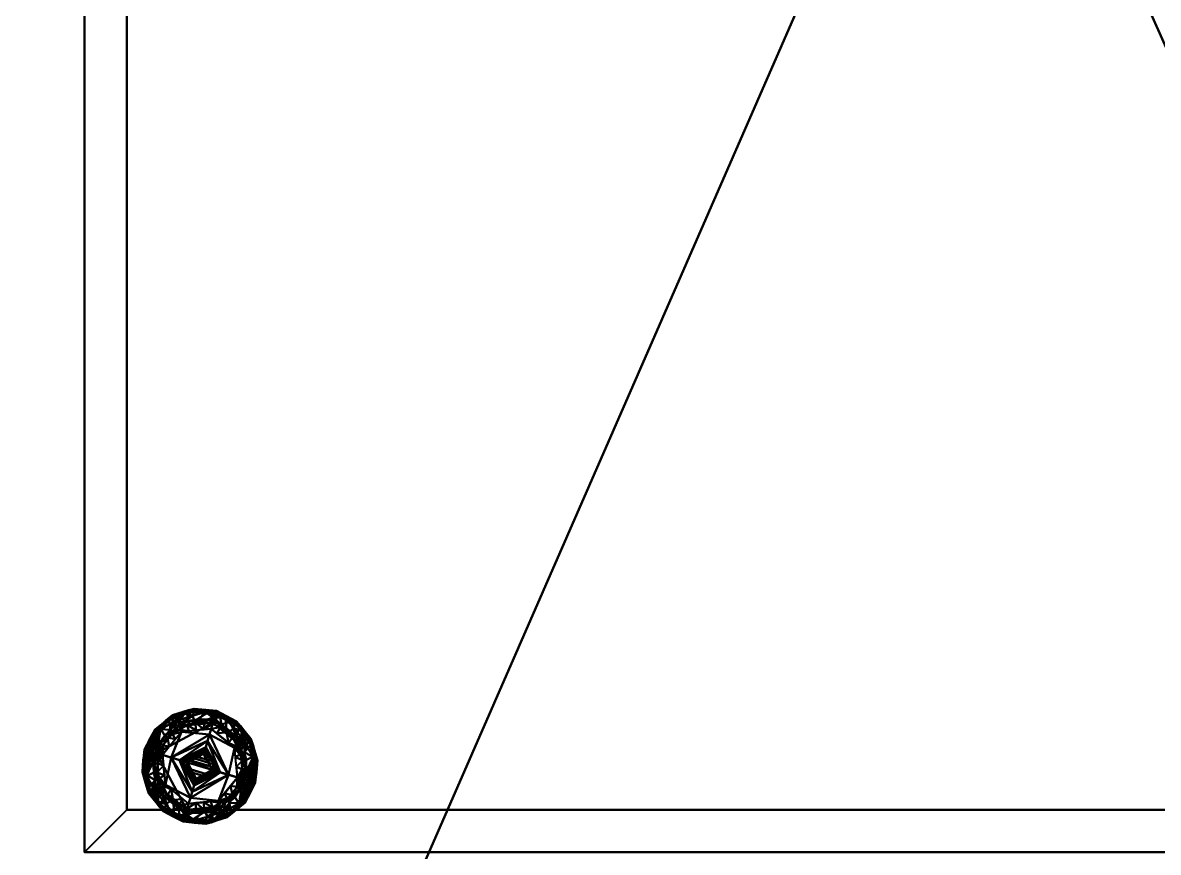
# Model space of a CAD drawing. Header units: millimetres. Extents: x -2000 to 2000, y -800 to 800.
# Drawn here: x 578.3 to 980.8, y -500 to -206 of the extents above; entities that cross this region are included whole.
import ezdxf

# ---------------------------------------------------------------- set-up
doc = ezdxf.new("R2010")
doc.units = ezdxf.units.MM
doc.layers.add('I-FURN-PNLS', color=7, linetype='Continuous', lineweight=40)

msp = doc.modelspace()

# ---------------------------------------------------------------- meshes
at = {"layer": 'I-FURN-PNLS', "color": 7, "true_color": 0xf7f7f7}
mesh = msp.add_polyface(dxfattribs=at)
corners = [(-1200, -700, 725), (-602.08, -774.96, 725), (0, -800, 725), (602.08, -774.96, 725), (1200, -700, 725), (1200, 700, 725), (602.08, 774.96, 725), (0, 800, 725), (-602.08, 774.96, 725), (-1200, 700, 725), (-644.49, 59.75, 725), (-644.49, -60.19, 725), (-914.54, -60.19, 725), (-914.54, 59.75, 725), (135.51, 59.75, 725), (135.51, -60.19, 725), (-134.54, -60.19, 725), (-134.54, 59.75, 725), (914.6, 59.61, 725), (914.6, -60.05, 725), (644.43, -60.05, 725), (644.43, 59.61, 725)]
mesh.append_faces([[corners[k] for k in face] for face in [(6, 18, 5)]], dxfattribs={"vtx0": -1, "vtx1": -1, "color": 7})
mesh.append_faces([[corners[k] for k in face] for face in [(20, 15, 3, 19), (10, 17, 8, 13)]], dxfattribs={"vtx0": -1, "vtx1": -1, "vtx2": -1, "color": 7})
mesh.append_faces([[corners[k] for k in face] for face in [(12, 0, 1, 11), (16, 1, 2), (0, 12, 13, 9), (15, 20, 21, 14), (14, 6, 7), (13, 8, 9)]], dxfattribs={"vtx0": -1, "vtx2": -1, "color": 7})
mesh.append_faces([[corners[k] for k in face] for face in [(16, 10, 11, 1)]], dxfattribs={"vtx0": -1, "vtx2": -1, "vtx3": -1, "color": 7})
mesh.append_faces([[corners[k] for k in face] for face in [(3, 4, 19), (16, 17, 10)]], dxfattribs={"vtx1": -1, "vtx2": -1, "color": 7})
mesh.append_faces([[corners[k] for k in face] for face in [(21, 18, 6, 14)]], dxfattribs={"vtx1": -1, "vtx2": -1, "vtx3": -1, "color": 7})
mesh.append_faces([[corners[k] for k in face] for face in [(18, 19, 4, 5), (2, 3, 15, 16), (7, 8, 17, 14)]], dxfattribs={"vtx1": -1, "vtx3": -1, "color": 7})
mesh = msp.add_polyface(dxfattribs=at)
corners = [(-1200, -700, 700), (-1200, 700, 700), (-602.08, 774.96, 700), (0, 800, 700), (602.08, 774.96, 700), (1200, 700, 700), (1200, -700, 700), (602.08, -774.96, 700), (0, -800, 700), (-602.08, -774.96, 700), (-644.49, 59.75, 700), (-914.54, 59.75, 700), (-914.54, -60.19, 700), (-644.49, -60.19, 700), (135.51, 59.75, 700), (-134.54, 59.75, 700), (-134.54, -60.19, 700), (135.51, -60.19, 700), (914.6, 59.61, 700), (644.43, 59.61, 700), (644.43, -60.05, 700), (914.6, -60.05, 700)]
mesh.append_faces([[corners[k] for k in face] for face in [(7, 21, 6), (10, 16, 13)]], dxfattribs={"vtx0": -1, "vtx1": -1, "color": 7})
mesh.append_faces([[corners[k] for k in face] for face in [(19, 14, 4, 18), (13, 16, 9, 12)]], dxfattribs={"vtx0": -1, "vtx1": -1, "vtx2": -1, "color": 7})
mesh.append_faces([[corners[k] for k in face] for face in [(18, 5, 6, 21), (11, 1, 2, 10), (15, 2, 3), (17, 7, 8), (12, 9, 0)]], dxfattribs={"vtx0": -1, "vtx2": -1, "color": 7})
mesh.append_faces([[corners[k] for k in face] for face in [(4, 5, 18)]], dxfattribs={"vtx1": -1, "vtx2": -1, "color": 7})
mesh.append_faces([[corners[k] for k in face] for face in [(15, 16, 10, 2), (20, 21, 7, 17)]], dxfattribs={"vtx1": -1, "vtx2": -1, "vtx3": -1, "color": 7})
mesh.append_faces([[corners[k] for k in face] for face in [(3, 4, 14, 15), (0, 1, 11, 12), (17, 14, 19, 20), (8, 9, 16, 17)]], dxfattribs={"vtx1": -1, "vtx3": -1, "color": 7})
at = {"layer": 'I-FURN-PNLS', "color": 250, "true_color": 0x282828}
mesh = msp.add_polyface(dxfattribs=at)
corners = [(600.17, -500, 700), (1400.17, -500, 700), (1400.17, 500, 700), (600.17, 500, 700), (1385.17, 485, 700), (1385.17, -485, 700), (615.17, -485, 700), (615.17, 485, 700)]
mesh.append_faces([[corners[k] for k in face] for face in [(0, 6, 7, 3), (3, 7, 4, 2)]], dxfattribs={"vtx0": -1, "vtx2": -1, "color": 250})
mesh.append_faces([[corners[k] for k in face] for face in [(5, 6, 0, 1), (4, 5, 1, 2)]], dxfattribs={"vtx1": -1, "vtx3": -1, "color": 250})
mesh = msp.add_polyface(dxfattribs=at)
corners = [(600.17, -500, 13.84), (600.17, 500, 13.84), (1400.17, 500, 13.84), (1400.17, -500, 13.84), (1385.17, 485, 13.84), (615.17, 485, 13.84), (615.17, -485, 13.84), (1385.17, -485, 13.84)]
mesh.append_faces([[corners[k] for k in face] for face in [(3, 7, 4, 2), (2, 4, 5, 1)]], dxfattribs={"vtx0": -1, "vtx2": -1, "color": 250})
mesh.append_faces([[corners[k] for k in face] for face in [(6, 7, 3, 0), (5, 6, 0, 1)]], dxfattribs={"vtx1": -1, "vtx3": -1, "color": 250})
mesh = msp.add_polyface(dxfattribs=at)
corners = [(600.17, -500, 700), (600.17, 500, 700), (600.17, 500, 13.84), (600.17, -500, 13.84)]
mesh.append_faces([[corners[k] for k in face] for face in [(3, 0, 1, 2)]], dxfattribs={"color": 250})
mesh = msp.add_polyface(dxfattribs=at)
corners = [(615.17, 485, 700), (615.17, -485, 700), (615.17, -485, 13.84), (615.17, 485, 13.84)]
mesh.append_faces([[corners[k] for k in face] for face in [(0, 1, 2, 3)]], dxfattribs={"color": 250})
at = {"layer": 'I-FURN-PNLS', "color": 250, "true_color": 0x191919}
mesh = msp.add_polyface(dxfattribs=at)
corners = [(625.71, -464.88, -0.13), (624.09, -464.39, 0.2), (622.73, -463.98, 1.16), (621.81, -463.71, 2.58), (621.49, -463.61, 4.27), (625.25, -456.55, 4.27), (631.42, -451.46, 4.27), (639.07, -449.12, 4.27), (647.03, -449.88, 4.27), (654.09, -453.64, 4.27), (659.18, -459.81, 4.27), (661.52, -467.46, 4.27), (660.75, -475.42, 4.27), (660.43, -475.32, 2.58), (659.52, -475.05, 1.16), (658.15, -474.64, 0.2), (656.54, -474.15, -0.13), (655.31, -461.89, -0.13), (645.76, -454.1, -0.13), (633.5, -455.33, -0.13), (627.3, -456.34, 1.04), (659.92, -466.15, 1.04), (623.54, -459.75, 4.27), (661.17, -471.07, 4.27), (624.51, -459.5, 1.35), (660.51, -470.32, 1.35), (642.71, -450.37, 1.16), (650.36, -452.67, 1.16), (635.68, -450.99, 1.26), (655.89, -457.07, 1.26), (625.51, -460.69, 0.27), (629.6, -460.11, -0.13), (659.01, -470.77, 0.27), (655.92, -468.02, -0.13), (631.27, -454.17, 0.42), (631.92, -451.88, 2.04), (628.33, -454, 4.27), (626.52, -455.6, 2.61), (635.24, -450.29, 4.27), (629.18, -453.23, 2.66), (657.81, -462.16, 0.42), (658.53, -459.89, 2.04), (660.35, -463.63, 4.27), (660.98, -465.97, 2.61), (656.64, -456.72, 4.27), (660.07, -462.52, 2.66), (639.63, -454.72, -0.13), (650.53, -458, -0.13), (643.05, -449.5, 4.27), (650.56, -451.76, 4.27), (646.85, -450.47, 2.03), (646.17, -451.95, 0.44), (634.3, -452.98, 0.25), (638.5, -451.61, 0.35), (639.26, -450.06, 1.53), (655.94, -459.49, 0.25), (653.2, -456.03, 0.35), (653.41, -454.32, 1.53)]
mesh.append_faces([[corners[k] for k in face] for face in [(5, 24, 22), (1, 30, 0), (47, 56, 17), (17, 40, 33), (36, 37, 5), (7, 28, 38), (42, 45, 10), (46, 51, 18), (8, 50, 48), (9, 57, 49)]], dxfattribs={"vtx0": -1, "vtx1": -1, "color": 250})
mesh.append_faces([[corners[k] for k in face] for face in [(29, 44, 41), (32, 21, 25), (42, 43, 45), (24, 30, 1), (28, 34, 35), (27, 51, 50), (3, 22, 24), (30, 24, 20), (40, 29, 41), (37, 20, 24), (27, 47, 51), (52, 34, 28), (32, 33, 21), (23, 13, 25), (17, 56, 55), (50, 49, 27), (35, 38, 28), (30, 20, 31), (56, 27, 57), (27, 49, 57), (25, 15, 32), (43, 21, 45), (28, 53, 52), (34, 20, 35), (53, 28, 54), (40, 17, 55), (34, 31, 20), (37, 39, 20), (39, 37, 36), (5, 37, 24), (35, 20, 39), (35, 39, 6), (40, 21, 33), (40, 41, 21), (11, 25, 43), (10, 45, 41), (21, 43, 25), (41, 45, 21), (52, 53, 19), (26, 48, 50), (26, 50, 51), (26, 51, 46), (52, 19, 34), (53, 26, 46), (26, 53, 54), (26, 54, 48), (54, 28, 7), (55, 29, 40), (56, 29, 55), (29, 56, 57), (56, 47, 27), (57, 9, 29)]], dxfattribs={"vtx0": -1, "vtx1": -1, "vtx2": -1, "color": 250})
mesh.append_faces([[corners[k] for k in face] for face in [(25, 14, 15), (32, 15, 16), (39, 36, 6), (32, 16, 33), (35, 6, 38), (29, 9, 44)]], dxfattribs={"vtx0": -1, "vtx2": -1, "color": 250})
mesh.append_faces([[corners[k] for k in face] for face in [(2, 3, 24), (13, 14, 25), (7, 48, 54), (1, 2, 24), (11, 23, 25), (31, 0, 30), (19, 31, 34), (42, 11, 43), (44, 10, 41), (8, 49, 50), (47, 18, 51), (46, 19, 53)]], dxfattribs={"vtx1": -1, "vtx2": -1, "color": 250})
mesh.append_faces([[corners[k] for k in face] for face in [(23, 12, 13), (3, 4, 22)]], dxfattribs={"vtx2": -1, "color": 250})
mesh = msp.add_polyface(dxfattribs=at)
corners = [(621.49, -463.61, 4.27), (621.69, -463.67, 5.59), (622.25, -463.84, 6.78), (623.13, -464.1, 7.75), (624.25, -464.44, 8.39), (632.78, -453.99, 8.39), (646.2, -452.64, 8.39), (656.65, -461.17, 8.39), (658, -474.59, 8.39), (659.12, -474.93, 7.75), (660, -475.19, 6.78), (660.56, -475.36, 5.59), (660.75, -475.42, 4.27), (661.52, -467.46, 4.27), (659.18, -459.81, 4.27), (654.09, -453.64, 4.27), (647.03, -449.88, 4.27), (639.07, -449.12, 4.27), (631.42, -451.46, 4.27), (625.25, -456.55, 4.27), (628.51, -459.21, 8.39), (657.32, -467.88, 8.39), (624.99, -457.99, 6.6), (660.94, -468.81, 6.6), (623.54, -459.75, 4.27), (661.17, -471.07, 4.27), (623.17, -460.3, 5.9), (661.19, -471.74, 5.9), (630.22, -453.2, 6.9), (659.22, -461.93, 6.9), (624.71, -460.36, 7.75), (627.17, -456.42, 7.45), (659.86, -470.93, 7.75), (659.99, -466.3, 7.45), (637.16, -450.33, 6.94), (655.02, -455.7, 6.94), (627.55, -454.75, 6.19), (660.59, -464.7, 6.19), (630.26, -452.38, 5.61), (635.24, -450.29, 4.27), (633.67, -450.93, 6.26), (628.33, -454, 4.27), (633.56, -452.06, 7.56), (659.64, -461.22, 5.61), (656.64, -456.72, 4.27), (657.59, -458.13, 6.26), (660.35, -463.63, 4.27), (657.27, -459.45, 7.55), (656.99, -464.53, 8.39), (637.08, -449.63, 5.59), (643.12, -449.54, 6.15), (649.57, -451.56, 6.58), (655.47, -455.16, 5.59), (650.56, -451.76, 4.27), (652.8, -453.22, 6.22), (639.49, -453.31, 8.39), (636.14, -453.65, 8.39), (651.42, -456.9, 8.39), (651.85, -453.79, 7.55), (654.04, -459.04, 8.39), (648.28, -452.08, 7.71), (643.54, -450.75, 7.65), (648.81, -454.77, 8.39), (626.38, -461.83, 8.39), (657.66, -471.24, 8.39), (630.65, -456.6, 8.39), (643.05, -449.5, 4.27), (642.85, -452.98, 8.39)]
mesh.append_faces([[corners[k] for k in face] for face in [(4, 30, 3), (10, 27, 9), (24, 26, 19), (2, 26, 1), (53, 54, 15), (19, 36, 41), (44, 45, 14), (15, 52, 44), (55, 34, 56)]], dxfattribs={"vtx0": -1, "vtx1": -1, "color": 250})
mesh.append_faces([[corners[k] for k in face] for face in [(23, 27, 13), (19, 26, 22), (26, 24, 1), (22, 30, 31), (36, 31, 28), (42, 40, 28), (40, 38, 28), (49, 34, 50), (27, 11, 25), (43, 45, 29), (33, 23, 37), (3, 30, 22), (32, 23, 33), (45, 47, 29), (28, 38, 36), (26, 3, 22), (23, 9, 27), (23, 32, 9), (30, 63, 31), (31, 36, 22), (37, 46, 43), (28, 65, 42), (47, 45, 35), (37, 29, 33), (64, 32, 33), (47, 48, 29), (49, 50, 17), (51, 50, 61), (16, 50, 51), (36, 19, 22), (38, 41, 36), (29, 37, 43), (37, 23, 13), (54, 51, 58), (40, 42, 34), (38, 40, 18), (49, 40, 34), (52, 45, 44), (35, 45, 52), (14, 45, 43), (29, 48, 33), (51, 60, 58), (40, 49, 39), (52, 15, 54), (60, 51, 61), (54, 58, 35), (42, 56, 34), (35, 52, 54), (51, 54, 53), (50, 34, 61), (59, 47, 35), (60, 62, 58), (59, 35, 58), (61, 6, 60), (55, 61, 34), (28, 31, 65)]], dxfattribs={"vtx0": -1, "vtx1": -1, "vtx2": -1, "color": 250})
mesh.append_faces([[corners[k] for k in face] for face in [(40, 39, 18), (26, 2, 3), (38, 18, 41), (42, 65, 5), (37, 13, 46), (42, 5, 56), (60, 6, 62), (30, 4, 63)]], dxfattribs={"vtx0": -1, "vtx2": -1, "color": 250})
mesh.append_faces([[corners[k] for k in face] for face in [(8, 9, 32), (20, 65, 31, 63), (10, 11, 27), (7, 48, 47), (25, 13, 27), (64, 8, 32), (21, 64, 33, 48), (57, 59, 58, 62), (17, 39, 49), (46, 14, 43), (66, 17, 50, 16), (53, 16, 51), (59, 7, 47), (67, 6, 61, 55)]], dxfattribs={"vtx1": -1, "vtx2": -1, "color": 250})
mesh.append_faces([[corners[k] for k in face] for face in [(24, 0, 1), (11, 12, 25)]], dxfattribs={"vtx2": -1, "color": 250})
mesh = msp.add_polyface(dxfattribs=at)
corners = [(658, -474.59, 8.39), (656.65, -461.17, 8.39), (646.2, -452.64, 8.39), (632.78, -453.99, 8.39), (624.25, -464.44, 8.39), (625.18, -464.72, 8.78), (626.09, -464.99, 9.22), (626.98, -465.26, 9.71), (627.85, -465.52, 10.25), (634.56, -457.3, 10.25), (645.12, -456.24, 10.25), (653.34, -462.95, 10.25), (654.4, -473.51, 10.25), (655.26, -473.77, 9.71), (656.15, -474.04, 9.22), (657.07, -474.31, 8.78), (630.26, -462.57, 10.25), (654.02, -469.72, 10.25), (627.31, -460.68, 8.39), (657.51, -469.77, 8.39), (627.27, -461.18, 9), (657.28, -470.21, 9), (630.05, -457.34, 8.39), (632.02, -456.73, 9.22), (639.84, -456.77, 10.25), (639.49, -453.31, 8.39), (657.08, -465.47, 8.39), (655.77, -463.88, 9.22), (649.23, -459.59, 10.25), (651.42, -456.9, 8.39), (642.63, -453.89, 9.22), (648.47, -455.7, 9.25), (652.76, -459.22, 9.3), (636.66, -454.92, 9.45), (628.07, -462.18, 9.6), (632.41, -459.94, 10.25), (629.59, -459.27, 9.36), (628.87, -458.37, 8.82), (631.59, -458.19, 9.69), (633.9, -456.53, 9.66), (656.06, -470.6, 9.6), (653.68, -466.33, 10.25), (656.4, -467.33, 9.36), (657.49, -466.98, 8.82), (655.32, -465.33, 9.69), (654.31, -462.67, 9.66), (654.57, -461.31, 9.2), (654.04, -459.04, 8.39), (654.07, -459.2, 8.83), (651.34, -456.76, 8.92), (648.81, -454.77, 8.39), (647.45, -454.14, 8.79), (644.27, -453.15, 8.78), (640.96, -452.89, 8.79), (636.14, -453.65, 8.39), (634.8, -454.35, 8.88), (639.45, -453.95, 9.25), (642.85, -452.98, 8.39), (645.65, -454.49, 9.22), (637.78, -453.29, 8.82), (650.58, -457.44, 9.41), (642.48, -456.5, 10.25), (647.17, -457.92, 10.25), (651.28, -461.27, 10.25), (637.2, -457.04, 10.25)]
mesh.append_faces([[corners[k] for k in face] for face in [(5, 18, 4)]], dxfattribs={"vtx0": -1, "color": 250})
mesh.append_faces([[corners[k] for k in face] for face in [(35, 36, 16), (15, 21, 14), (18, 37, 22), (9, 38, 35), (14, 40, 13), (11, 45, 63), (24, 33, 64)]], dxfattribs={"vtx0": -1, "vtx1": -1, "color": 250})
mesh.append_faces([[corners[k] for k in face] for face in [(21, 42, 40), (30, 58, 52), (36, 37, 20), (18, 20, 37), (42, 43, 27), (38, 39, 23), (14, 21, 40), (58, 10, 31), (15, 19, 21), (5, 20, 18), (51, 31, 49), (39, 55, 23), (45, 11, 44), (36, 20, 34), (49, 32, 48), (49, 60, 32), (51, 49, 50), (45, 46, 32), (53, 30, 52), (38, 23, 36), (6, 34, 20), (36, 34, 16), (38, 9, 39), (37, 23, 22), (23, 37, 36), (36, 35, 38), (39, 64, 33), (55, 39, 33), (43, 42, 21), (40, 42, 17), (44, 42, 27), (19, 43, 21), (27, 43, 26), (44, 27, 45), (41, 42, 44), (46, 45, 27), (45, 32, 63), (27, 1, 46), (49, 31, 60), (46, 48, 32), (1, 48, 46), (48, 29, 49), (52, 51, 2), (58, 31, 51), (57, 53, 52), (56, 30, 53), (33, 59, 55), (23, 55, 3), (33, 56, 59), (56, 53, 59), (24, 56, 33), (52, 58, 51), (56, 61, 30), (25, 59, 53), (54, 55, 59), (61, 58, 30), (62, 60, 31), (60, 63, 32)]], dxfattribs={"vtx0": -1, "vtx1": -1, "vtx2": -1, "color": 250})
mesh.append_faces([[corners[k] for k in face] for face in [(40, 17, 12), (20, 5, 6), (34, 6, 7), (39, 9, 64), (49, 29, 50), (53, 57, 25), (52, 2, 57), (31, 10, 62)]], dxfattribs={"vtx0": -1, "vtx2": -1, "color": 250})
mesh.append_faces([[corners[k] for k in face] for face in [(48, 1, 47, 29), (60, 62, 28, 63)]], dxfattribs={"vtx0": -1, "vtx3": -1, "color": 250})
mesh.append_faces([[corners[k] for k in face] for face in [(8, 16, 34), (26, 1, 27), (12, 13, 40), (19, 26, 43), (3, 22, 23), (7, 8, 34), (61, 10, 58), (41, 17, 42), (25, 54, 59), (24, 61, 56), (11, 41, 44), (50, 2, 51), (54, 3, 55)]], dxfattribs={"vtx1": -1, "vtx2": -1, "color": 250})
mesh.append_faces([[corners[k] for k in face] for face in [(15, 0, 19)]], dxfattribs={"vtx2": -1, "color": 250})
mesh = msp.add_polyface(dxfattribs=at)
corners = [(625.71, -464.88, -0.13), (633.5, -455.33, -0.13), (645.76, -454.1, -0.13), (655.31, -461.89, -0.13), (656.54, -474.15, -0.13), (648.75, -483.7, -0.13), (636.49, -484.93, -0.13), (626.94, -477.14, -0.13)]
mesh.append_faces([[corners[k] for k in face] for face in [(0, 6, 7)]], dxfattribs={"vtx0": -1, "color": 250})
mesh.append_faces([[corners[k] for k in face] for face in [(1, 2, 0)]], dxfattribs={"vtx1": -1, "color": 250})
mesh.append_faces([[corners[k] for k in face] for face in [(4, 5, 6, 0), (2, 3, 4, 0)]], dxfattribs={"vtx2": -1, "vtx3": -1, "color": 250})
mesh = msp.add_polyface(dxfattribs=at)
corners = [(645.12, -456.24, 10.25), (634.56, -457.3, 10.25), (627.85, -465.52, 10.25), (628.91, -476.08, 10.25), (637.13, -482.79, 10.25), (637.75, -480.73, 11.47), (638.4, -478.57, 12.48), (639.08, -476.32, 13.27), (639.77, -474.02, 13.84), (638.8, -473.6, 13.84), (637.95, -472.98, 13.84), (637.26, -472.19, 13.84), (636.76, -471.26, 13.84), (636.48, -470.25, 13.84), (636.43, -469.2, 13.84), (636.62, -468.16, 13.84), (637.04, -467.19, 13.84), (637.66, -466.34, 13.84), (638.45, -465.65, 13.84), (639.38, -465.15, 13.84), (640.39, -464.87, 13.84), (641.44, -464.83, 13.84), (642.48, -465.01, 13.84), (643.17, -462.71, 13.27), (643.85, -460.46, 12.48), (644.5, -458.3, 11.47), (630.98, -466.46, 12), (633.92, -467.35, 13.15)]
mesh.append_faces([[corners[k] for k in face] for face in [(23, 21, 22)]], dxfattribs={"vtx0": -1, "color": 250})
mesh.append_faces([[corners[k] for k in face] for face in [(6, 26, 5), (3, 26, 2), (7, 27, 6), (13, 27, 12), (25, 26, 24), (11, 7, 10), (15, 27, 14), (17, 27, 16), (18, 27, 17), (21, 23, 20), (19, 23, 18)]], dxfattribs={"vtx0": -1, "vtx1": -1, "color": 250})
mesh.append_faces([[corners[k] for k in face] for face in [(26, 6, 27), (3, 5, 26), (26, 27, 24), (12, 27, 7), (27, 18, 23), (26, 25, 1)]], dxfattribs={"vtx0": -1, "vtx1": -1, "vtx2": -1, "color": 250})
mesh.append_faces([[corners[k] for k in face] for face in [(27, 13, 14), (7, 9, 10), (7, 11, 12), (26, 1, 2), (23, 19, 20)]], dxfattribs={"vtx0": -1, "vtx2": -1, "color": 250})
mesh.append_faces([[corners[k] for k in face] for face in [(4, 5, 3), (0, 1, 25)]], dxfattribs={"vtx1": -1, "color": 250})
mesh.append_faces([[corners[k] for k in face] for face in [(23, 24, 27), (15, 16, 27)]], dxfattribs={"vtx1": -1, "vtx2": -1, "color": 250})
mesh.append_faces([[corners[k] for k in face] for face in [(7, 8, 9)]], dxfattribs={"vtx2": -1, "color": 250})
mesh = msp.add_polyface(dxfattribs=at)
corners = [(642.48, -465.01, 13.84), (643.45, -465.43, 13.84), (644.3, -466.05, 13.84), (644.99, -466.84, 13.84), (645.49, -467.77, 13.84), (645.77, -468.78, 13.84), (645.81, -469.83, 13.84), (645.62, -470.87, 13.84), (645.21, -471.84, 13.84), (644.59, -472.69, 13.84), (643.8, -473.38, 13.84), (642.87, -473.88, 13.84), (641.86, -474.16, 13.84), (640.8, -474.2, 13.84), (639.77, -474.02, 13.84), (639.08, -476.32, 13.27), (638.4, -478.57, 12.48), (637.75, -480.73, 11.47), (637.13, -482.79, 10.25), (647.69, -481.73, 10.25), (654.4, -473.51, 10.25), (653.34, -462.95, 10.25), (645.12, -456.24, 10.25), (644.5, -458.3, 11.47), (643.85, -460.46, 12.48), (643.17, -462.71, 13.27), (651.27, -472.57, 12), (648.33, -471.68, 13.15)]
mesh.append_faces([[corners[k] for k in face] for face in [(15, 13, 14)]], dxfattribs={"vtx0": -1, "color": 250})
mesh.append_faces([[corners[k] for k in face] for face in [(7, 27, 6), (24, 26, 23), (21, 26, 20), (5, 27, 4), (3, 25, 2), (9, 27, 8), (10, 27, 9), (25, 27, 24), (13, 15, 12), (11, 15, 10), (20, 26, 19)]], dxfattribs={"vtx0": -1, "vtx1": -1, "color": 250})
mesh.append_faces([[corners[k] for k in face] for face in [(24, 27, 26), (27, 25, 4), (17, 19, 26), (27, 10, 15), (26, 27, 16), (26, 21, 23)]], dxfattribs={"vtx0": -1, "vtx1": -1, "vtx2": -1, "color": 250})
mesh.append_faces([[corners[k] for k in face] for face in [(27, 5, 6), (25, 1, 2), (25, 3, 4), (26, 16, 17), (15, 11, 12)]], dxfattribs={"vtx0": -1, "vtx2": -1, "color": 250})
mesh.append_faces([[corners[k] for k in face] for face in [(22, 23, 21), (18, 19, 17)]], dxfattribs={"vtx1": -1, "color": 250})
mesh.append_faces([[corners[k] for k in face] for face in [(7, 8, 27), (15, 16, 27)]], dxfattribs={"vtx1": -1, "vtx2": -1, "color": 250})
mesh.append_faces([[corners[k] for k in face] for face in [(25, 0, 1)]], dxfattribs={"vtx2": -1, "color": 250})
mesh = msp.add_polyface(dxfattribs=at)
corners = [(658, -474.59, 8.39), (649.47, -485.04, 8.39), (636.05, -486.39, 8.39), (625.6, -477.86, 8.39), (624.25, -464.44, 8.39), (623.13, -464.1, 7.75), (622.25, -463.84, 6.78), (621.69, -463.67, 5.59), (621.49, -463.61, 4.27), (620.73, -471.57, 4.27), (623.07, -479.22, 4.27), (628.16, -485.39, 4.27), (635.22, -489.15, 4.27), (643.18, -489.91, 4.27), (650.83, -487.57, 4.27), (657, -482.48, 4.27), (660.75, -475.42, 4.27), (660.56, -475.36, 5.59), (660, -475.19, 6.78), (659.12, -474.93, 7.75), (653.73, -479.82, 8.39), (624.92, -471.15, 8.39), (657.26, -481.04, 6.6), (621.31, -470.22, 6.6), (658.7, -479.28, 4.27), (621.07, -467.96, 4.27), (659.08, -478.73, 5.9), (621.06, -467.29, 5.9), (652.03, -485.83, 6.9), (623.03, -477.1, 6.9), (657.53, -478.67, 7.75), (655.08, -482.61, 7.45), (622.39, -468.1, 7.75), (622.26, -472.73, 7.45), (645.09, -488.7, 6.94), (627.23, -483.33, 6.94), (654.7, -484.28, 6.19), (621.66, -474.33, 6.19), (651.99, -486.65, 5.61), (647, -488.74, 4.27), (648.58, -488.1, 6.26), (653.91, -485.03, 4.27), (648.69, -486.97, 7.56), (622.61, -477.81, 5.61), (625.61, -482.31, 4.27), (624.65, -480.9, 6.26), (621.9, -475.4, 4.27), (624.98, -479.58, 7.55), (625.26, -474.5, 8.39), (645.17, -489.4, 5.59), (639.13, -489.49, 6.15), (632.68, -487.47, 6.58), (626.77, -483.87, 5.59), (631.69, -487.27, 4.27), (629.45, -485.81, 6.22), (642.76, -485.72, 8.39), (646.11, -485.38, 8.39), (630.82, -482.13, 8.39), (630.4, -485.24, 7.55), (628.21, -479.99, 8.39), (633.97, -486.95, 7.71), (638.7, -488.28, 7.65), (633.43, -484.26, 8.39), (655.87, -477.2, 8.39), (624.58, -467.79, 8.39), (651.6, -482.43, 8.39), (639.2, -489.53, 4.27), (639.4, -486.05, 8.39)]
mesh.append_faces([[corners[k] for k in face] for face in [(6, 27, 5), (18, 26, 17), (19, 26, 18), (0, 30, 19), (24, 26, 15), (48, 47, 3), (53, 54, 11), (15, 36, 41), (44, 45, 10), (11, 52, 44), (55, 34, 56)]], dxfattribs={"vtx0": -1, "vtx1": -1, "color": 250})
mesh.append_faces([[corners[k] for k in face] for face in [(15, 26, 22), (32, 23, 33), (19, 30, 22), (40, 28, 42), (26, 24, 17), (28, 38, 36), (27, 7, 25), (36, 31, 28), (26, 19, 22), (40, 38, 28), (22, 30, 31), (49, 34, 50), (23, 27, 9), (29, 45, 47), (28, 65, 42), (37, 33, 23), (45, 29, 43), (27, 23, 5), (31, 36, 22), (37, 46, 43), (5, 23, 32), (30, 63, 31), (47, 45, 35), (37, 29, 33), (64, 32, 33), (47, 48, 29), (49, 50, 13), (51, 50, 61), (12, 50, 51), (36, 15, 22), (38, 41, 36), (29, 37, 43), (37, 23, 9), (54, 51, 58), (40, 42, 34), (38, 40, 14), (49, 40, 34), (52, 45, 44), (35, 45, 52), (10, 45, 43), (29, 48, 33), (51, 60, 58), (40, 49, 39), (52, 11, 54), (60, 51, 61), (54, 58, 35), (42, 56, 34), (35, 52, 54), (51, 54, 53), (50, 34, 61), (59, 47, 35), (60, 62, 58), (59, 35, 58), (61, 2, 60), (55, 61, 34), (28, 31, 65)]], dxfattribs={"vtx0": -1, "vtx1": -1, "vtx2": -1, "color": 250})
mesh.append_faces([[corners[k] for k in face] for face in [(27, 25, 9), (38, 14, 41), (42, 65, 1), (37, 9, 46), (42, 1, 56), (60, 2, 62), (30, 0, 63)]], dxfattribs={"vtx0": -1, "vtx2": -1, "color": 250})
mesh.append_faces([[corners[k] for k in face] for face in [(20, 65, 31, 63), (39, 14, 40), (6, 7, 27), (4, 5, 32), (64, 4, 32), (21, 64, 33, 48), (57, 59, 58, 62), (13, 39, 49), (46, 10, 43), (66, 13, 50, 12), (53, 12, 51), (59, 3, 47), (67, 2, 61, 55)]], dxfattribs={"vtx1": -1, "vtx2": -1, "color": 250})
mesh.append_faces([[corners[k] for k in face] for face in [(24, 16, 17), (7, 8, 25)]], dxfattribs={"vtx2": -1, "color": 250})
mesh = msp.add_polyface(dxfattribs=at)
corners = [(660.75, -475.42, 4.27), (657, -482.48, 4.27), (650.83, -487.57, 4.27), (643.18, -489.91, 4.27), (635.22, -489.15, 4.27), (628.16, -485.39, 4.27), (623.07, -479.22, 4.27), (620.73, -471.57, 4.27), (621.49, -463.61, 4.27), (621.81, -463.71, 2.58), (622.73, -463.98, 1.16), (624.09, -464.39, 0.2), (625.71, -464.88, -0.13), (626.94, -477.14, -0.13), (636.49, -484.93, -0.13), (648.75, -483.7, -0.13), (656.54, -474.15, -0.13), (658.15, -474.64, 0.2), (659.52, -475.05, 1.16), (660.43, -475.32, 2.58), (654.94, -482.69, 1.04), (622.33, -472.88, 1.04), (658.7, -479.28, 4.27), (621.07, -467.96, 4.27), (657.73, -479.53, 1.35), (621.74, -468.71, 1.35), (639.54, -488.66, 1.16), (631.88, -486.36, 1.16), (646.57, -488.04, 1.26), (626.36, -481.96, 1.26), (656.73, -478.34, 0.27), (652.64, -478.92, -0.13), (623.24, -468.26, 0.27), (626.32, -471.01, -0.13), (650.98, -484.86, 0.42), (650.33, -487.15, 2.04), (653.91, -485.03, 4.27), (655.73, -483.43, 2.61), (647, -488.74, 4.27), (653.07, -485.8, 2.66), (624.44, -476.88, 0.42), (623.71, -479.14, 2.04), (621.9, -475.4, 4.27), (621.26, -473.06, 2.61), (625.61, -482.31, 4.27), (622.18, -476.51, 2.66), (642.62, -484.31, -0.13), (631.71, -481.03, -0.13), (639.2, -489.53, 4.27), (631.69, -487.27, 4.27), (635.39, -488.56, 2.03), (636.07, -487.08, 0.44), (647.95, -486.05, 0.25), (643.75, -487.42, 0.35), (642.98, -488.97, 1.53), (626.31, -479.54, 0.25), (629.05, -483, 0.35), (628.84, -484.71, 1.53)]
mesh.append_faces([[corners[k] for k in face] for face in [(22, 19, 0)]], dxfattribs={"vtx0": -1, "color": 250})
mesh.append_faces([[corners[k] for k in face] for face in [(17, 30, 16), (48, 54, 3), (1, 24, 22), (23, 25, 7), (4, 50, 48), (13, 40, 33), (36, 37, 1), (3, 28, 38), (42, 45, 6), (46, 51, 14), (5, 57, 49)]], dxfattribs={"vtx0": -1, "vtx1": -1, "color": 250})
mesh.append_faces([[corners[k] for k in face] for face in [(15, 34, 52), (17, 24, 30), (28, 34, 35), (29, 44, 41), (32, 21, 25), (19, 22, 24), (30, 20, 31), (43, 21, 45), (27, 47, 51), (28, 53, 52), (30, 24, 20), (56, 27, 57), (35, 38, 28), (32, 33, 21), (42, 43, 45), (9, 25, 23), (40, 29, 41), (27, 49, 57), (32, 25, 11), (50, 27, 51), (37, 20, 24), (56, 55, 13), (34, 20, 35), (54, 53, 28), (40, 55, 29), (34, 31, 20), (37, 39, 20), (39, 37, 36), (1, 37, 24), (35, 20, 39), (35, 39, 2), (40, 21, 33), (40, 41, 21), (7, 25, 43), (6, 45, 41), (21, 43, 25), (41, 45, 21), (52, 53, 15), (26, 48, 50), (26, 50, 51), (27, 50, 49), (26, 51, 46), (52, 34, 28), (53, 26, 46), (26, 53, 54), (26, 54, 48), (54, 28, 3), (56, 29, 55), (55, 40, 13), (29, 56, 57), (56, 47, 27), (57, 5, 29)]], dxfattribs={"vtx0": -1, "vtx1": -1, "vtx2": -1, "color": 250})
mesh.append_faces([[corners[k] for k in face] for face in [(39, 36, 2), (32, 12, 33), (35, 2, 38), (29, 5, 44)]], dxfattribs={"vtx0": -1, "vtx2": -1, "color": 250})
mesh.append_faces([[corners[k] for k in face] for face in [(18, 19, 24), (17, 18, 24), (10, 11, 25), (13, 47, 56), (11, 12, 32), (9, 10, 25), (31, 16, 30), (15, 31, 34), (42, 7, 43), (44, 6, 41), (4, 49, 50), (47, 14, 51), (46, 15, 53)]], dxfattribs={"vtx1": -1, "vtx2": -1, "color": 250})
mesh.append_faces([[corners[k] for k in face] for face in [(23, 8, 9)]], dxfattribs={"vtx2": -1, "color": 250})
mesh = msp.add_polyface(dxfattribs=at)
corners = [(637.13, -482.79, 10.25), (628.91, -476.08, 10.25), (627.85, -465.52, 10.25), (626.98, -465.26, 9.71), (626.09, -464.99, 9.22), (625.18, -464.72, 8.78), (624.25, -464.44, 8.39), (625.6, -477.86, 8.39), (636.05, -486.39, 8.39), (649.47, -485.04, 8.39), (658, -474.59, 8.39), (657.07, -474.31, 8.78), (656.15, -474.04, 9.22), (655.26, -473.77, 9.71), (654.4, -473.51, 10.25), (647.69, -481.73, 10.25), (651.99, -476.46, 10.25), (628.23, -469.31, 10.25), (654.93, -478.35, 8.39), (624.73, -469.26, 8.39), (654.98, -477.85, 9), (624.97, -468.82, 9), (652.2, -481.69, 8.39), (650.23, -482.3, 9.22), (642.41, -482.26, 10.25), (642.76, -485.72, 8.39), (625.17, -473.56, 8.39), (626.48, -475.15, 9.22), (633.02, -479.44, 10.25), (630.82, -482.13, 8.39), (639.62, -485.14, 9.22), (633.78, -483.33, 9.25), (629.49, -479.81, 9.3), (645.59, -484.11, 9.45), (654.18, -476.85, 9.6), (649.84, -479.09, 10.25), (652.65, -479.77, 9.36), (653.38, -480.66, 8.82), (650.66, -480.84, 9.69), (648.35, -482.5, 9.66), (626.18, -468.43, 9.6), (628.57, -472.7, 10.25), (625.85, -471.7, 9.36), (624.75, -472.05, 8.82), (626.93, -473.7, 9.69), (627.94, -476.36, 9.66), (627.68, -477.72, 9.2), (628.21, -479.99, 8.39), (628.18, -479.83, 8.83), (630.91, -482.27, 8.92), (633.43, -484.26, 8.39), (634.8, -484.89, 8.79), (637.97, -485.88, 8.78), (641.29, -486.14, 8.79), (646.11, -485.38, 8.39), (647.44, -484.68, 8.88), (642.8, -485.08, 9.25), (639.4, -486.05, 8.39), (636.6, -484.54, 9.22), (644.47, -485.74, 8.82), (631.66, -481.59, 9.41), (639.77, -482.53, 10.25), (635.08, -481.11, 10.25), (630.97, -477.76, 10.25), (645.05, -481.99, 10.25)]
mesh.append_faces([[corners[k] for k in face] for face in [(11, 18, 10)]], dxfattribs={"vtx0": -1, "color": 250})
mesh.append_faces([[corners[k] for k in face] for face in [(35, 36, 16), (5, 21, 4), (18, 37, 22), (15, 38, 35), (4, 40, 3), (1, 45, 63), (64, 39, 15)]], dxfattribs={"vtx0": -1, "vtx1": -1, "color": 250})
mesh.append_faces([[corners[k] for k in face] for face in [(21, 42, 40), (11, 20, 18), (42, 43, 27), (36, 20, 34), (37, 18, 20), (23, 38, 39), (30, 58, 52), (36, 37, 20), (45, 1, 44), (58, 0, 31), (5, 19, 21), (4, 21, 40), (39, 55, 23), (39, 64, 33), (51, 31, 49), (49, 32, 48), (49, 60, 32), (51, 49, 50), (45, 46, 32), (53, 30, 52), (38, 23, 36), (12, 34, 20), (36, 34, 16), (38, 15, 39), (37, 23, 22), (23, 37, 36), (36, 35, 38), (55, 39, 33), (43, 42, 21), (40, 42, 17), (44, 42, 27), (19, 43, 21), (27, 43, 26), (44, 27, 45), (41, 42, 44), (46, 45, 27), (45, 32, 63), (27, 7, 46), (49, 31, 60), (46, 48, 32), (7, 48, 46), (48, 29, 49), (52, 51, 8), (58, 31, 51), (57, 53, 52), (56, 30, 53), (33, 59, 55), (23, 55, 9), (33, 56, 59), (56, 53, 59), (24, 56, 33), (52, 58, 51), (56, 61, 30), (25, 59, 53), (54, 55, 59), (61, 58, 30), (62, 60, 31), (60, 63, 32)]], dxfattribs={"vtx0": -1, "vtx1": -1, "vtx2": -1, "color": 250})
mesh.append_faces([[corners[k] for k in face] for face in [(20, 11, 12), (34, 12, 13), (40, 17, 2), (40, 2, 3), (49, 29, 50), (53, 57, 25), (52, 8, 57), (31, 0, 62)]], dxfattribs={"vtx0": -1, "vtx2": -1, "color": 250})
mesh.append_faces([[corners[k] for k in face] for face in [(48, 7, 47, 29), (60, 62, 28, 63)]], dxfattribs={"vtx0": -1, "vtx3": -1, "color": 250})
mesh.append_faces([[corners[k] for k in face] for face in [(26, 7, 27), (14, 16, 34), (13, 14, 34), (61, 0, 58), (19, 26, 43), (41, 17, 42), (9, 22, 23), (25, 54, 59), (24, 61, 56), (1, 41, 44), (50, 8, 51), (54, 9, 55), (64, 24, 33)]], dxfattribs={"vtx1": -1, "vtx2": -1, "color": 250})
mesh.append_faces([[corners[k] for k in face] for face in [(5, 6, 19)]], dxfattribs={"vtx2": -1, "color": 250})
mesh = msp.add_polyface(dxfattribs=at)
corners = [(645.62, -470.87, 13.85), (645.81, -469.83, 13.85), (645.77, -468.78, 13.85), (645.49, -467.77, 13.84), (644.99, -466.84, 13.84), (644.3, -466.05, 13.84), (643.45, -465.43, 13.84), (642.48, -465.01, 13.84), (641.44, -464.83, 13.84), (640.39, -464.87, 13.84), (639.38, -465.15, 13.84), (638.45, -465.65, 13.84), (637.66, -466.34, 13.85), (637.04, -467.19, 13.85), (636.62, -468.16, 13.87), (642.48, -465.01, 13.87)]
mesh.append_faces([[corners[k] for k in face] for face in [(5, 3, 4), (15, 13, 14)]], dxfattribs={"vtx0": -1, "color": 250})
mesh.append_faces([[corners[k] for k in face] for face in [(8, 11, 7)]], dxfattribs={"vtx0": -1, "vtx1": -1, "color": 250})
mesh.append_faces([[corners[k] for k in face] for face in [(3, 7, 11)]], dxfattribs={"vtx0": -1, "vtx1": -1, "vtx2": -1, "color": 250})
mesh.append_faces([[corners[k] for k in face] for face in [(3, 5, 6), (3, 6, 7), (13, 0, 1), (11, 8, 9), (13, 15, 0)]], dxfattribs={"vtx0": -1, "vtx2": -1, "color": 250})
mesh.append_faces([[corners[k] for k in face] for face in [(2, 3, 11, 12), (1, 2, 12, 13)]], dxfattribs={"vtx1": -1, "vtx3": -1, "color": 250})
mesh.append_faces([[corners[k] for k in face] for face in [(9, 10, 11)]], dxfattribs={"vtx2": -1, "color": 250})
mesh = msp.add_polyface(dxfattribs=at)
corners = [(645.53, -470.84, 34.87), (645.53, -470.84, 29.62), (645.53, -470.84, 24.37), (645.53, -470.84, 19.12), (645.53, -470.84, 13.87), (642.45, -465.11, 13.87), (636.72, -468.19, 13.87), (636.72, -468.19, 19.12), (636.72, -468.19, 24.37), (636.72, -468.19, 29.62), (636.72, -468.19, 34.87), (642.45, -465.11, 34.87)]
mesh.append_faces([[corners[k] for k in face] for face in [(8, 11, 5)]], dxfattribs={"vtx0": -1, "vtx1": -1, "vtx2": -1, "color": 250})
mesh.append_faces([[corners[k] for k in face] for face in [(11, 1, 2, 5)]], dxfattribs={"vtx0": -1, "vtx2": -1, "vtx3": -1, "color": 250})
mesh.append_faces([[corners[k] for k in face] for face in [(3, 4, 5, 2), (11, 0, 1), (9, 10, 11, 8)]], dxfattribs={"vtx2": -1, "color": 250})
mesh.append_faces([[corners[k] for k in face] for face in [(5, 6, 7, 8)]], dxfattribs={"vtx3": -1, "color": 250})
mesh = msp.add_polyface(dxfattribs=at)
corners = [(636.72, -468.19, 34.87), (639.8, -473.92, 34.87), (645.53, -470.84, 34.87), (642.45, -465.11, 34.87)]
mesh.append_faces([[corners[k] for k in face] for face in [(3, 0, 1, 2)]], dxfattribs={"color": 250})
mesh = msp.add_polyface(dxfattribs=at)
corners = [(636.62, -468.16, 13.85), (636.43, -469.2, 13.85), (636.48, -470.25, 13.85), (636.76, -471.26, 13.84), (637.26, -472.19, 13.84), (637.95, -472.98, 13.84), (638.8, -473.6, 13.84), (639.77, -474.02, 13.84), (640.8, -474.2, 13.84), (641.86, -474.16, 13.84), (642.87, -473.88, 13.84), (643.8, -473.38, 13.84), (644.59, -472.69, 13.85), (645.21, -471.84, 13.85), (645.62, -470.87, 13.85), (639.77, -474.02, 13.85)]
mesh.append_faces([[corners[k] for k in face] for face in [(5, 3, 4), (11, 9, 10)]], dxfattribs={"vtx0": -1, "color": 250})
mesh.append_faces([[corners[k] for k in face] for face in [(7, 3, 6), (8, 11, 7)]], dxfattribs={"vtx0": -1, "vtx1": -1, "color": 250})
mesh.append_faces([[corners[k] for k in face] for face in [(15, 2, 12), (3, 7, 11)]], dxfattribs={"vtx0": -1, "vtx1": -1, "vtx2": -1, "color": 250})
mesh.append_faces([[corners[k] for k in face] for face in [(12, 2, 3, 11), (3, 5, 6), (15, 12, 13), (11, 8, 9)]], dxfattribs={"vtx0": -1, "vtx2": -1, "color": 250})
mesh.append_faces([[corners[k] for k in face] for face in [(14, 15, 13)]], dxfattribs={"vtx1": -1, "color": 250})
mesh.append_faces([[corners[k] for k in face] for face in [(1, 2, 15)]], dxfattribs={"vtx1": -1, "vtx2": -1, "color": 250})
mesh.append_faces([[corners[k] for k in face] for face in [(15, 0, 1)]], dxfattribs={"vtx2": -1, "color": 250})
mesh = msp.add_polyface(dxfattribs=at)
corners = [(636.72, -468.19, 13.85), (639.8, -473.92, 13.85), (645.53, -470.84, 13.87), (645.53, -470.84, 19.12), (645.53, -470.84, 24.37), (645.53, -470.84, 29.62), (645.53, -470.84, 34.87), (639.8, -473.92, 34.87), (636.72, -468.19, 34.87), (636.72, -468.19, 29.62), (636.72, -468.19, 24.37), (636.72, -468.19, 19.12)]
mesh.append_faces([[corners[k] for k in face] for face in [(1, 10, 11, 0), (7, 4, 5, 6)]], dxfattribs={"vtx0": -1, "color": 250})
mesh.append_faces([[corners[k] for k in face] for face in [(7, 10, 4), (10, 1, 4)]], dxfattribs={"vtx0": -1, "vtx1": -1, "vtx2": -1, "color": 250})
mesh.append_faces([[corners[k] for k in face] for face in [(7, 8, 9, 10), (1, 2, 3, 4)]], dxfattribs={"vtx3": -1, "color": 250})
at = {"layer": 'I-FURN-PNLS', "color": 250, "true_color": 0x282828}
mesh = msp.add_polyface(dxfattribs=at)
corners = [(615.17, -485, 700), (1385.17, -485, 700), (1385.17, -485, 13.84), (615.17, -485, 13.84)]
mesh.append_faces([[corners[k] for k in face] for face in [(3, 0, 1, 2)]], dxfattribs={"color": 250})
mesh = msp.add_polyface(dxfattribs=at)
corners = [(1400.17, -500, 700), (600.17, -500, 700), (600.17, -500, 13.84), (1400.17, -500, 13.84)]
mesh.append_faces([[corners[k] for k in face] for face in [(0, 1, 2, 3)]], dxfattribs={"color": 250})

doc.saveas('drawing.dxf')
